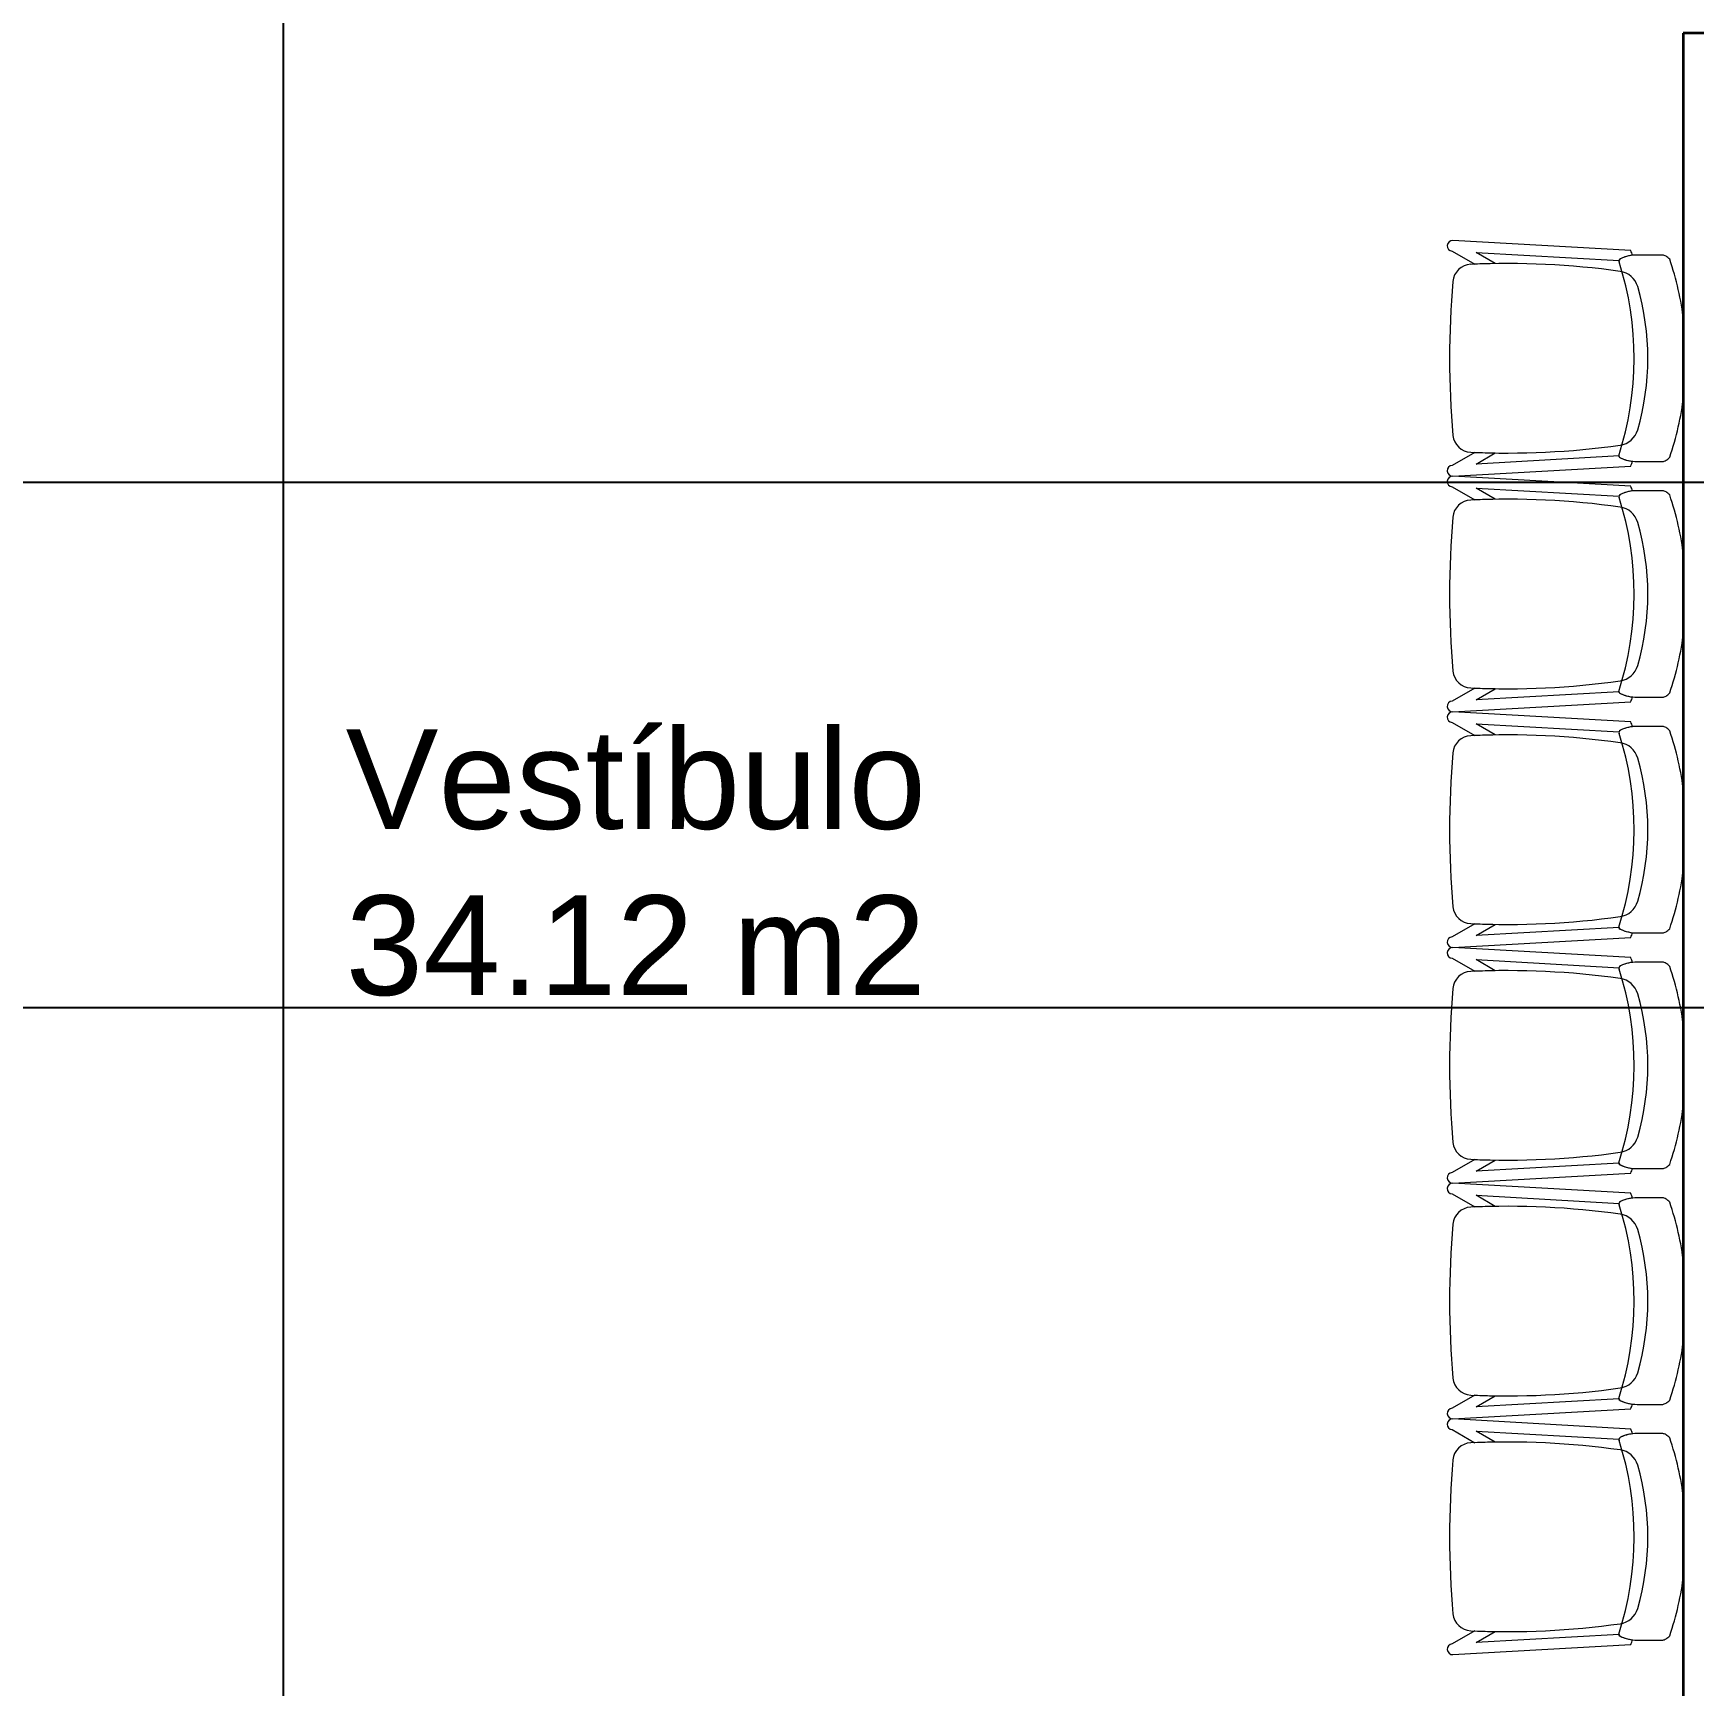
# Model space of a CAD drawing. Header units: inches. Extents: x -6 to 158, y 10 to 161.
# Drawn here: x 32.398 to 36.336, y 79.865 to 83.783 of the extents above; entities that cross this region are included whole.
import ezdxf

# ---------------------------------------------------------------- set-up
doc = ezdxf.new("R2010")
doc.units = ezdxf.units.IN
doc.header["$MEASUREMENT"] = 0
doc.linetypes.add('IMPORT-AI-Linetype-8', pattern=[7811.371918, 4882.107551, -976.421456, 976.421456, -976.421456])
doc.layers.add('A-WALL', color=5, linetype='Continuous', lineweight=9)
doc.layers.add('I-FURN', color=2, linetype='Continuous', lineweight=9)
doc.layers.add('HATCH ACERA QUIRIBI', color=33, linetype='FENCELINE1')
doc.layers.add('ZUCA-EJES', color=251, linetype='Continuous')
doc.layers.add('Sector terreno natural', color=7, linetype='Continuous', lineweight=13, true_color=0xa28c7c)
doc.styles.get("Standard").update_dxf_attribs({"font": 'arial.ttf'})
doc.linetypes.add('FENCELINE1', pattern='A,0.25,-0.1,[133,ltypeshp.shx,S=0.1,R=0,X=-0.1,Y=0],-0.1,1', length=1.45)

# ---------------------------------------------------------------- blocks, each defined once
blk = doc.blocks.new('Haworth_Chair_Zody-Guest - Sled Base-V14-Level 1')
at = {"layer": 'I-FURN', "color": 251}
for p, q in [((-130.5, 405.7), (-130.5, 344.8)), ((359.1, 344.8), (359.1, 405.7)), ((-141.2, 329.7), (-165.1, -92)), ((393.7, -92), (369.8, 329.7)), ((-136.5, -37.1), (-117.3, 302)), ((345.9, 302), (365.1, -37.1)), ((-110.2, 8.6), (-136.5, -37.1)), ((365.1, -37.1), (338.8, 8.6)), ((-139.7, -93.5), (-108.8, -39.9)), ((337.4, -39.9), (368.3, -93.5))]:
    blk.add_line(p, q, dxfattribs=at)
for centre, radius, start, end in [((114.3, -271.9), 732.8, 97.0017, 108.6833), ((114.3, -271.9), 732.8, 71.3174, 82.9983), ((114.3, -239.2), 609.6, 73.8265, 106.1735), ((114.3, -279.3), 660.4, 111.7, 112.7563), ((-37.4, 344.8), 93.1, 180, 204.9864), ((-37.4, 344.8), 93.1, 186.4785, 204.9864), ((114.3, -408), 746, 71.9445, 107.8276), ((-41.4, 297.5), 50.8, 106.1735, 171.9659), ((270, 297.5), 50.8, 8.0341, 73.8265), ((266, 344.8), 93.1, 334.477, 360), ((266, 344.8), 93.1, 335.0136, 353.5215), ((114.3, -279.3), 660.4, 67.2437, 68.3), ((-116, 308.2), 6.35, 204.9864, 258.4091), ((-116, 308.2), 6.35, 204.9864, 287.8276), ((1798.9, 37.7), 1909.3, 171.9659, 182.6261), ((-1570.3, 37.7), 1909.3, 357.3739, 8.0341), ((344.3, 307.4), 6.35, 281.4186, 334.477), ((344.6, 308.2), 6.35, 281.5909, 335.0136), ((1798.9, 37.7), 1909.3, 180.8761, 182.3307), ((-1570.3, 37.7), 1909.3, 357.6693, 359.1239), ((-64, -47.7), 44.5, 182.6261, 265.0912), ((292.6, -47.7), 44.4, 275.9396, 357.3739), ((-152.4, -92.7), 12.7, 176.75, 356.75), ((114.8, 2033.8), 2133.6, 265.0912, 274.9044), ((381, -92.7), 12.7, 183.25, 3.25)]:
    blk.add_arc(centre, radius, start, end, dxfattribs=at)
for points in [[(-120.4, 422.3), (-122, 420.8), (-124.7, 417.8), (-127.8, 413.5), (-129.8, 409.4), (-130.4, 406.9), (-130.5, 405.7)], [(359.1, 405.7), (359, 406.9), (358.4, 409.4), (356.4, 413.5), (353.3, 417.8), (350.6, 420.8), (349, 422.3)]]:
    blk.add_open_spline(points, degree=3, dxfattribs=at)

msp = doc.modelspace()

# ---------------------------------------------------------------- hatches: boundary and pattern name
at = {"layer": 'HATCH ACERA QUIRIBI', "linetype": 'ByBlock'}
h = msp.add_hatch(dxfattribs=at)
h.set_pattern_fill('AR-SAND', color=33, scale=0.005)
h.set_pattern_definition([(37.5, (-2717.0635, -1543.11324), (-0.008000156, 0.244706619), [0, -0.19304, 0, -0.2159, 0, -0.206375]), (7.5, (-2717.0635, -1543.11324), (0.22476164, 0.35841255), [0, -0.10414, 0, -0.17399, 0, -0.066675]), (327.5, (-2717.2197, -1543.11324), (0.395496185, 0.000718592), [0, -0.0635, 0, -0.2286, 0, -0.29845]), (317.5, (-2717.2197, -1543.11324), (0.381778226, 0.11146466), [0, -0.03175, 0, -0.14986, 0, -0.17145])])
h.paths.add_polyline_path([(20.0346, 112.3765), (20.7064, 97.4211), (20.7064, 84.3621), (20.7064, 67.7191), (26.7389, 69.4585), (35.0142, 71.8447), (44.88, 77.1027), (47.8682, 92.7059), (50.122, 111.7901)])
h.paths.add_polyline_path([(21.2908, 111.1518), (21.9064, 97.448), (21.9064, 84.3621), (21.9064, 69.314), (26.4064, 70.6115), (34.5609, 72.9628), (43.8093, 77.8919), (46.6816, 92.8893), (48.775, 110.6162)], flags=16)

# ---------------------------------------------------------------- linework, layer by layer
at = {"layer": 'A-WALL', "lineweight": 35}
for p, q in [((36.4607, 83.7832), (36.3107, 83.7832)), ((36.3107, 83.7832), (36.3107, 79.5332))]:
    msp.add_line(p, q, dxfattribs=at)
at = {"layer": 'ZUCA-EJES', "color": 253, "linetype": 'IMPORT-AI-Linetype-8', "ltscale": 0.01}
for p, q in [((32.991, 113.0964), (32.991, 76.4303)), ((50.3993, 82.718), (25.0564, 82.718)), ((50.3482, 81.4723), (25.0564, 81.4723))]:
    msp.add_line(p, q, dxfattribs=at)

# ---------------------------------------------------------------- block references
at = {"layer": 'I-FURN', "xscale": 0.000999999999999, "yscale": 0.000999999999999, "zscale": 0.000999999999999, "rotation": 270}
for p in [(35.8568, 83.1269), (35.8568, 82.5681), (35.8568, 82.0093), (35.8568, 81.4505), (35.8568, 80.8917), (35.8568, 80.3329)]:
    msp.add_blockref('Haworth_Chair_Zody-Guest - Sled Base-V14-Level 1', p, dxfattribs=at)

# ---------------------------------------------------------------- texts
at = {"layer": 'Sector terreno natural', "color": 2, "insert": (33.139, 82.1332), "char_height": 0.236315, "attachment_point": 1}
msp.add_mtext_dynamic_manual_height_columns('{\\f@Arial Unicode MS|b0|i0|c0|p34;Vestíbulo\\P34.12 m2}', width=11.731436, gutter_width=5, heights=[0], dxfattribs=at)

doc.saveas('drawing.dxf')
